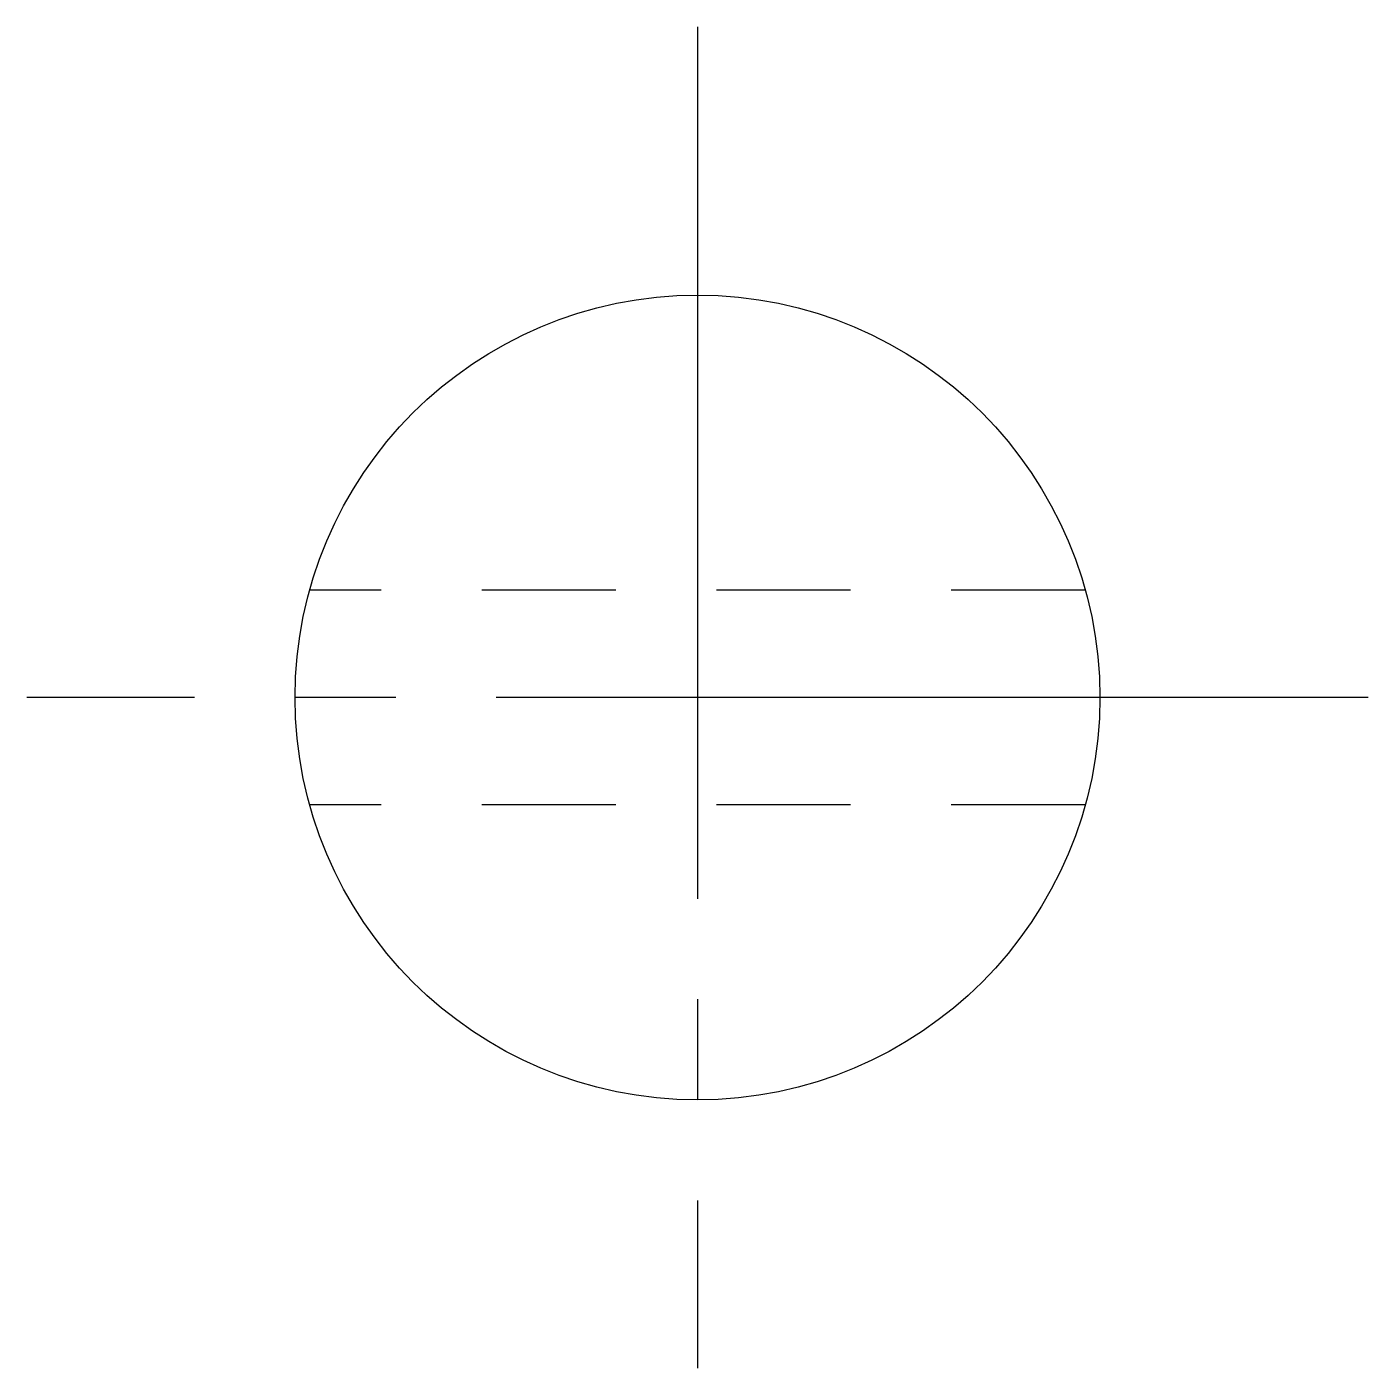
# Model space of a CAD drawing. Extents: x 21 to 332, y 20 to 206.
# Drawn here: x 327.49 to 332.49, y 201.45 to 206.45 of the extents above.
import ezdxf

# ---------------------------------------------------------------- set-up
doc = ezdxf.new("R2010")
doc.units = 0
doc.header["$LTSCALE"] = 0.25
doc.linetypes.add('CENTER', pattern=[17.5, 13, -1.5, 1.5, -1.5])
doc.linetypes.add('DASHED', pattern=[3.5, 2, -1.5])
doc.layers.get('0').update_dxf_attribs({"linetype": 'CONTINUOUS'})
doc.layers.add('CENTER', color=1, linetype='CENTER')

msp = doc.modelspace()

# ---------------------------------------------------------------- linework, layer by layer
at = {"color": 3, "linetype": 'DASHED'}
for p, q in [((331.4376, 204.3467), (328.5463, 204.3467)), ((331.4376, 203.5467), (328.5463, 203.5467))]:
    msp.add_line(p, q, dxfattribs=at)
msp.add_circle((329.9919, 203.9467), 1.5)
at = {"layer": 'CENTER', "color": 1, "linetype": 'CENTER'}
for p, q in [((329.9919, 206.4467), (329.9919, 201.4467)), ((332.4919, 203.9467), (327.4919, 203.9467))]:
    msp.add_line(p, q, dxfattribs=at)

doc.saveas('drawing.dxf')
